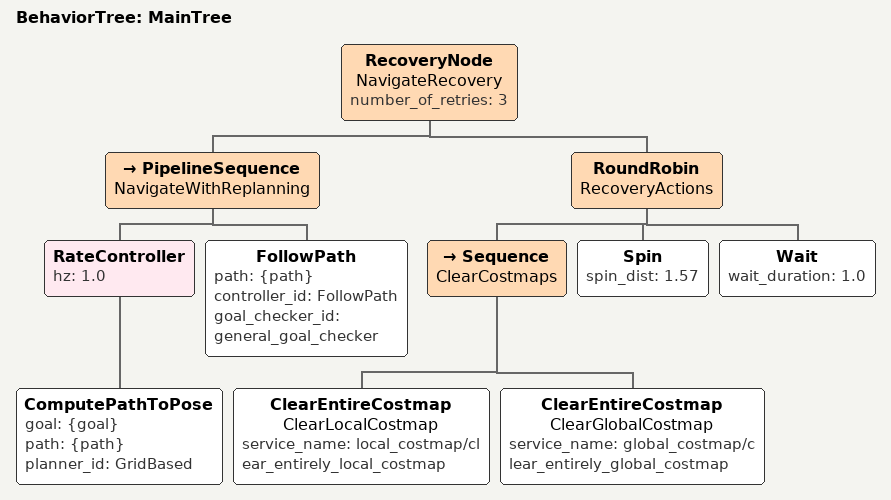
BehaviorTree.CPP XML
<?xml version="1.0" encoding="UTF-8"?>
<!--
  Variant Nav2 BT for visual experimentation.
  Adds a replan rate controller and broader recovery actions.
-->
<root BTCPP_format="4" main_tree_to_execute="MainTree">
  <BehaviorTree ID="MainTree">
    <RecoveryNode name="NavigateRecovery" number_of_retries="3">
      <PipelineSequence name="NavigateWithReplanning">
        <RateController hz="1.0">
          <ComputePathToPose goal="{goal}" path="{path}" planner_id="GridBased"/>
        </RateController>
        <FollowPath path="{path}" controller_id="FollowPath" goal_checker_id="general_goal_checker"/>
      </PipelineSequence>
      <RoundRobin name="RecoveryActions">
        <Sequence name="ClearCostmaps">
          <ClearEntireCostmap name="ClearLocalCostmap" service_name="local_costmap/clear_entirely_local_costmap"/>
          <ClearEntireCostmap name="ClearGlobalCostmap" service_name="global_costmap/clear_entirely_global_costmap"/>
        </Sequence>
        <Spin spin_dist="1.57"/>
        <Wait wait_duration="1.0"/>
      </RoundRobin>
    </RecoveryNode>
  </BehaviorTree>
</root>
